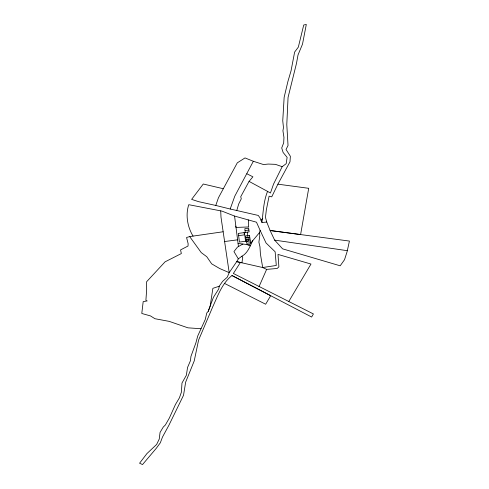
<?xml version="1.0" encoding="UTF-8"?>
<svg xmlns="http://www.w3.org/2000/svg" width="489" height="489" viewBox="0 0 489 489"><rect width="100%" height="100%" fill="white"/><g stroke="black" fill="none" stroke-linecap="round" stroke-linejoin="round"><path stroke-width="0.73" d="M241.927 262.819L242.752 257.403L241.927 256.199C247.856 252.984 249.916 246.285 252.776 240.649M219.255 286.212L218.711 288.999L213.412 297.324L208.222 311.365L206.798 312.936L205.252 319.506L197.727 336.01L195.887 342.893L190.954 356.371L190.447 360.711L187.544 367.49L186.376 375.21L181.981 383.046L181.407 392.117L179.408 397.857L175.429 404.525L169.396 417.961L165.355 425.002L163.283 427.038L160.074 432.386L159.237 439.067L156.633 444.464L146.889 453.621L139.573 463.224L142.531 464.55L156.321 448.26L160.319 442.814L162.482 437.068L168.998 425.069L183.534 395.259L185.655 382.147L194.237 360.888L198.571 340.13L212.654 307.025C217.794 295.937 222.018 283.278 231.988 275.527L311.64 317.043L313.394 313.944L233.369 273.473L240.399 262.471L236.719 261.633L229.2 272.636L227.232 277.257L222.605 281.346L219.255 286.212L212.886 288.339L210.154 306.151L208.222 311.365M236.762 210.521L238.693 204.005L241.291 198.778L240.722 196.743L249.066 181.388L267.562 191.395C263.473 201.346 263.308 212.177 261.89 222.556L266.743 222.037L270.105 230.508L274.635 240.123L282.599 248.846L340.179 265.802L344.531 259.702L347.147 251.493L349.427 241.065L270.105 230.508L300.607 234.567L308.712 188.308L277.899 184.17L271.731 196.859L269.091 196.181L266.309 210.062L265.466 217.379L266.743 222.037M238.057 243.418L249.256 244.855L259.439 232.678L260.136 230.405L256.487 222.202L234.567 216.071L221.957 211.107L188.766 204.689C185.349 214.867 187.458 227 193.057 236.101M223.284 188.717L203.271 184.011L191.621 199.371L198.503 201.639L215.783 205.453L218.43 197.794L237.281 162.855L245.007 157.923L253.345 161.266L263.485 164.548L268.29 164.059L275.454 164.347L282.184 166.682L286.193 163.687L287.116 157.366L283.113 152.47L281.713 147.959L283.669 142.904L283.962 137.44L282.923 130.752L283.467 127.66L282.752 120.746L284.152 97.293L287.887 81.565L291.047 70.813L294.629 52.066L298.327 47.146L303.73 25L306.303 24.45L302.514 44.12L298.027 54.933L296.468 63.454L288.058 97.427L286.792 124.603L288.039 145.496L286.028 149.469L290.368 156.278L289.989 161.835L277.899 184.17M215.783 205.453L230.185 209.017L234.775 196.193L253.345 161.266M259.023 286.67L266.627 269.39L277.19 268.473L278.895 266.823L277.996 254.408L310.98 264.048L288.736 301.572M282.184 166.682L273.577 184.023L270.448 192.984L267.562 191.395M241.927 256.199L238.332 258.87L236.719 261.633L262.691 267.526L266.627 269.39M249.066 181.388L252.905 176.816L246.878 173.778M260.992 220.154L262.758 218.473M242.88 244.035L237.477 247.086L233.95 251.584L238.332 258.87M223.137 231.762L189.683 236.584L186.566 237.507L188.137 243.681L188.027 246.034L180.563 249.903L181.34 253.571L165.062 261.841L146.602 281.756L146.657 289.647L145.899 300.295L147.201 300.943L143.191 301.609L141.779 313.473L150.471 315.912L154.946 318.718L169.225 321.377L187.965 327.832L201.046 328.742M245.05 230.576L248.883 230.044M238.62 235.661L244.366 234.854L244.084 232.617M245.943 237.715L249.763 237.183M246.175 239.579L249.995 239.042M246.407 241.438L250.227 240.9M224.567 241.542L237.599 239.824M274.635 240.123L347.318 250.686M230.185 209.017L258.271 215.441L259.916 217.758L261.951 222.281M247 244.567L250.203 245.888M224.5 283.412L265.649 304.231L270.698 295.711L231.988 275.527M189.683 236.584L201.248 252.611L206.768 256.713L211.67 263.846L219.689 268.54L229.2 272.636L220.991 217.11L220.716 210.863M260.136 230.405L266.04 242.966L275.136 251.78L276.291 265.466L262.691 267.526L260.411 254.054L259.959 246.798L258.889 242.165L259.824 235.282L259.439 232.678M238.449 246.468L234.567 216.071M247.287 232.165L248.369 240.832L239.439 242.079L238.339 233.418L249.115 231.914L248.65 228.167L244.818 228.705L245.282 232.446M244.463 232.562L245.551 241.224M235.845 226.126L236.01 227.434L248.693 226.951L248.284 219.903M249.537 235.319L245.71 235.851L246.639 243.29L250.454 242.758L249.537 235.319"/></g></svg>
